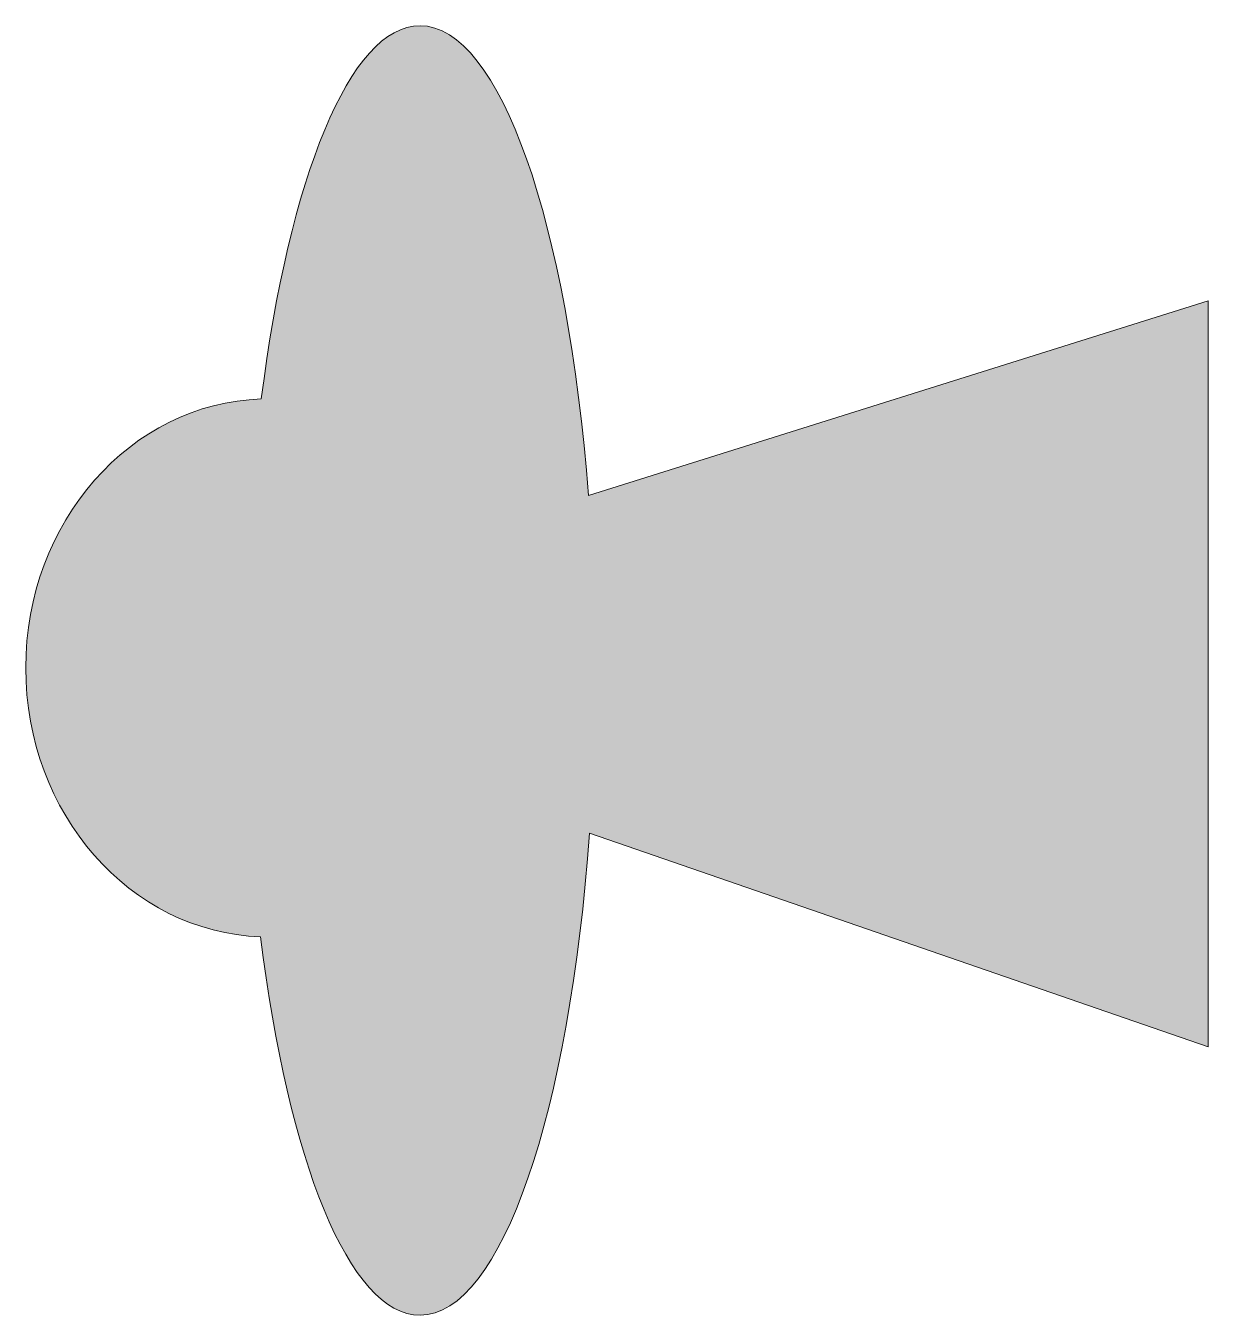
# Model space of a CAD drawing. Header units: millimetres. Extents: x 11 to 130, y 4 to 134.
import ezdxf

# ---------------------------------------------------------------- set-up
doc = ezdxf.new("R2010")
doc.units = ezdxf.units.MM
doc.header["$MEASUREMENT"] = 0
doc.layers.add('svg', color=7, linetype='Continuous', lineweight=0)

msp = doc.modelspace()

# ---------------------------------------------------------------- hatches: boundary and pattern name
at = {"layer": 'svg', "true_color": 0xff1fd6, "transparency": 33554687}
h = msp.add_hatch(color=220, dxfattribs=at)
h.dxf.hatch_style = 2
edge = h.paths.add_edge_path()
edge.add_spline(control_points=[(67.53, 86.76), (67.53, 86.76), (129.98, 106.37), (129.98, 106.37), (129.98, 106.37), (129.98, 31.18), (129.98, 31.18), (129.98, 31.18), (67.62, 52.72), (67.62, 52.72), (65.65, 24.76), (58.75, 4.13), (50.55, 4.13), (43.4, 4.13), (37.25, 19.77), (34.48, 42.27), (21.34, 42.72), (10.81, 54.68), (10.81, 69.37), (10.81, 84.08), (21.38, 96.06), (34.55, 96.47), (37.35, 118.68), (43.46, 134.09), (50.55, 134.09), (58.63, 134.09), (65.44, 114.07), (67.53, 86.76)], knot_values=[0, 0, 0, 0, 1, 1, 1, 2, 2, 2, 3, 3, 3, 4, 4, 4, 5, 5, 5, 6, 6, 6, 7, 7, 7, 8, 8, 8, 9, 9, 9, 9], degree=3, periodic=0)

# ---------------------------------------------------------------- linework, layer by layer
at = {"layer": 'svg', "color": 18, "lineweight": 9, "true_color": 0x000000}
msp.add_open_spline([(67.53, 86.76), (67.53, 86.76), (129.98, 106.37), (129.98, 106.37), (129.98, 106.37), (129.98, 31.18), (129.98, 31.18), (129.98, 31.18), (67.62, 52.72), (67.62, 52.72), (65.65, 24.76), (58.75, 4.13), (50.55, 4.13), (43.4, 4.13), (37.25, 19.77), (34.48, 42.27), (21.34, 42.72), (10.81, 54.68), (10.81, 69.37), (10.81, 84.08), (21.38, 96.06), (34.55, 96.47), (37.35, 118.68), (43.46, 134.09), (50.55, 134.09), (58.63, 134.09), (65.44, 114.07), (67.53, 86.76)], degree=3, knots=[0, 0, 0, 0, 1, 1, 1, 2, 2, 2, 3, 3, 3, 4, 4, 4, 5, 5, 5, 6, 6, 6, 7, 7, 7, 8, 8, 8, 9, 9, 9, 9], dxfattribs=at)

doc.saveas('drawing.dxf')
